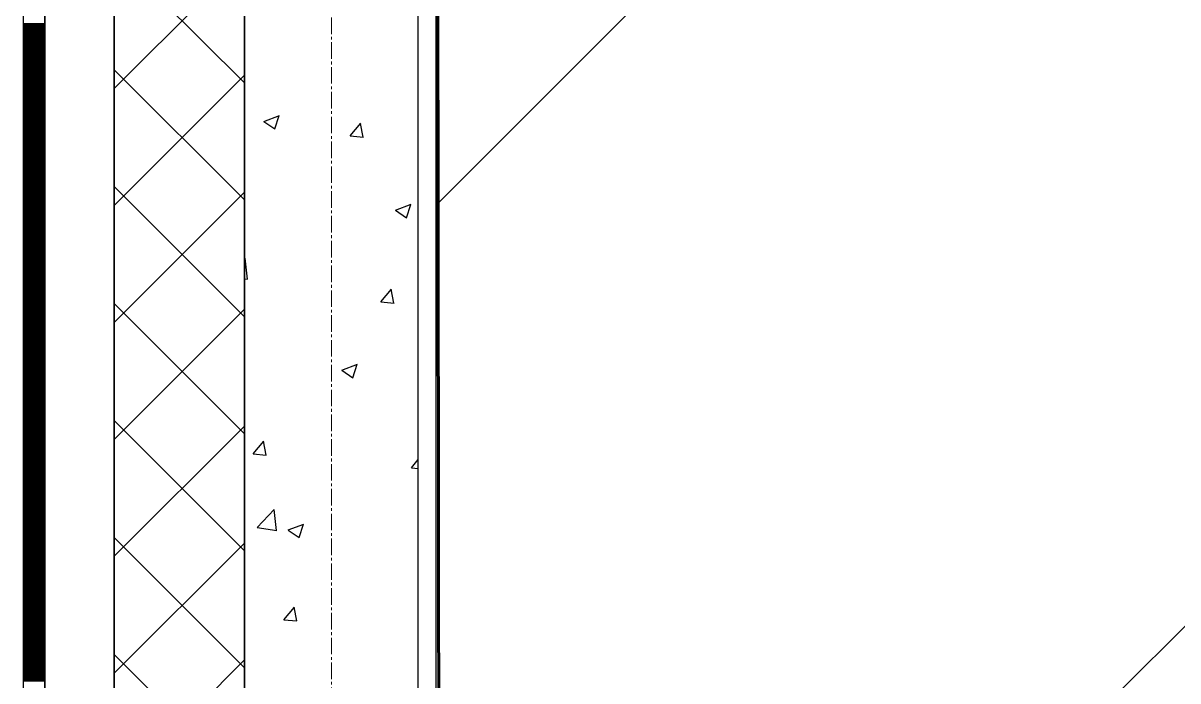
# Model space of a CAD drawing. Header units: millimetres. Extents: x 538266 to 1167394, y 114608 to 637157.
# Drawn here: x 1046079 to 1047408, y 534131 to 534889 of the extents above; entities that cross this region are included whole.
import ezdxf

# ---------------------------------------------------------------- set-up
doc = ezdxf.new("R2010")
doc.units = ezdxf.units.MM
doc.linetypes.add('CENTER2', pattern=[28.575, 19.05, -3.175, 3.175, -3.175])
doc.linetypes.add('DASHED', pattern=[19.05, 12.7, -6.35])
for name, color, linetype, lineweight in [('0) шт стен 3 эт', 150, 'Continuous', 60), ('АР_Стены ПЕНОблок', 52, 'Continuous', 20), ('АР_Тонкая', 254, 'Continuous', 5), ('АР_Утеплитель', 31, 'Continuous', 0), ('АР_Штриховка', 8, 'Continuous', 0)]:
    doc.layers.add(name, color=color, linetype=linetype, lineweight=lineweight)
doc.layers.add('АР_Делит', color=120, linetype='Continuous', lineweight=0, plot=False)
doc.layers.add('РД_Оси_100', color=7, linetype='Continuous', lineweight=0, true_color=0x525252)
doc.layers.add('ФВ-5', color=7, linetype='Continuous')

# ---------------------------------------------------------------- blocks, each defined once
blk = doc.blocks.new('СОШ_2200_АР_ОСИ_М100_28.05.24')
at = {"layer": 'АР_Делит', "color": 251, "linetype": 'DASHED', "true_color": 0x636466}
blk.add_lwpolyline([(114955, 135155), (114955, -355), (93595.036, -355), (93595.036, 13855), (94145, 13855), (94145, 68320), (66055, 68320), (66055, 13857.73), (83455, 13857.73), (83455, -355), (45245, -355), (45245, 13145), (44695, 13145), (44695, 26755), (45245, 26755), (45245, 68320), (20455, 68320), (20455, 26755), (27955, 26755), (27955, 13145), (-355, 13145), (-355, 100855)], dxfattribs=at)
at = {"layer": 'РД_Оси_100', "color": 251, "linetype": 'CENTER2', "true_color": 0x636466}
blk.add_line((0, -6155), (0, 139938.679), dxfattribs=at)
blk = doc.blocks.new('3_этаж1')
at = {"layer": 'АР_Стены ПЕНОблок', "color": 18, "linetype": 'Continuous', "lineweight": 25, "true_color": 0x000000}
for p, q in [((684283.6, 587568.7), (684283.6, 511368.7)), ((684483.6, 511368.7), (684483.6, 587568.7))]:
    blk.add_line(p, q, dxfattribs=at)
at = {"layer": 'АР_Тонкая', "color": 18, "linetype": 'Continuous', "lineweight": 25, "true_color": 0x000000}
for p, q in [((684028.6, 587568.7), (684028.6, 511368.7)), ((684053.6, 587568.7), (684053.6, 511368.7)), ((684053.6, 511368.7), (684053.6, 587568.7)), ((684133.6, 511368.7), (684133.6, 587568.7))]:
    blk.add_line(p, q, dxfattribs=at)
at = {"layer": 'АР_Утеплитель', "color": 18, "linetype": 'Continuous', "lineweight": 25, "true_color": 0x000000}
for p, q in [((684133.6, 587568.7), (684133.6, 511368.7)), ((684283.6, 511368.7), (684283.6, 587568.7))]:
    blk.add_line(p, q, dxfattribs=at)
at = {"layer": 'АР_Штриховка', "color": 18, "linetype": 'Continuous', "lineweight": 25, "true_color": 0x000000}
for p, q in [((684283.6, 534820), (684133.6, 534970)), ((684133.6, 534813.7), (684283.6, 534963.7)), ((684028.6, 534888.5), (684053.6, 534888.5)), ((684028.6, 534887.5), (684053.6, 534887.5)), ((684028.6, 534886.5), (684053.6, 534886.5)), ((684028.6, 534885.5), (684053.6, 534885.5)), ((684028.6, 534884.5), (684053.6, 534884.5)), ((684028.6, 534883.5), (684053.6, 534883.5)), ((684028.6, 534882.5), (684053.6, 534882.5)), ((684028.6, 534881.5), (684053.6, 534881.5)), ((684028.6, 534880.5), (684053.6, 534880.5)), ((684028.6, 534879.5), (684053.6, 534879.5)), ((684028.6, 534878.5), (684053.6, 534878.5)), ((684028.6, 534877.5), (684053.6, 534877.5)), ((684028.6, 534876.5), (684053.6, 534876.5)), ((684028.6, 534875.5), (684053.6, 534875.5)), ((684028.6, 534874.5), (684053.6, 534874.5)), ((684028.6, 534873.5), (684053.6, 534873.5)), ((684028.6, 534872.5), (684053.6, 534872.5)), ((684028.6, 534871.5), (684053.6, 534871.5)), ((684028.6, 534870.5), (684053.6, 534870.5)), ((684028.6, 534869.5), (684053.6, 534869.5)), ((684028.6, 534868.5), (684053.6, 534868.5)), ((684028.6, 534867.5), (684053.6, 534867.5)), ((684028.6, 534866.5), (684053.6, 534866.5)), ((684028.6, 534865.5), (684053.6, 534865.5)), ((684028.6, 534864.5), (684053.6, 534864.5)), ((684028.6, 534863.5), (684053.6, 534863.5)), ((684028.6, 534862.5), (684053.6, 534862.5)), ((684028.6, 534861.5), (684053.6, 534861.5)), ((684028.6, 534860.5), (684053.6, 534860.5)), ((684028.6, 534859.5), (684053.6, 534859.5)), ((684028.6, 534858.5), (684053.6, 534858.5)), ((684028.6, 534857.5), (684053.6, 534857.5)), ((684028.6, 534856.5), (684053.6, 534856.5)), ((684028.6, 534855.5), (684053.6, 534855.5)), ((684028.6, 534854.5), (684053.6, 534854.5)), ((684028.6, 534853.5), (684053.6, 534853.5)), ((684028.6, 534852.5), (684053.6, 534852.5)), ((684028.6, 534851.5), (684053.6, 534851.5)), ((684028.6, 534850.5), (684053.6, 534850.5)), ((684028.6, 534849.5), (684053.6, 534849.5)), ((684028.6, 534848.5), (684053.6, 534848.5)), ((684028.6, 534847.5), (684053.6, 534847.5)), ((684028.6, 534846.5), (684053.6, 534846.5)), ((684028.6, 534845.5), (684053.6, 534845.5)), ((684028.6, 534844.5), (684053.6, 534844.5)), ((684028.6, 534843.5), (684053.6, 534843.5)), ((684028.6, 534842.5), (684053.6, 534842.5)), ((684028.6, 534841.5), (684053.6, 534841.5)), ((684028.6, 534840.5), (684053.6, 534840.5)), ((684028.6, 534839.5), (684053.6, 534839.5)), ((684028.6, 534838.5), (684053.6, 534838.5)), ((684028.6, 534837.5), (684053.6, 534837.5)), ((684028.6, 534836.5), (684053.6, 534836.5)), ((684028.6, 534835.5), (684053.6, 534835.5)), ((684028.6, 534834.5), (684053.6, 534834.5)), ((684283.6, 534685.3), (684133.6, 534835.3)), ((684028.6, 534833.5), (684053.6, 534833.5)), ((684028.6, 534832.5), (684053.6, 534832.5)), ((684028.6, 534831.5), (684053.6, 534831.5)), ((684028.6, 534830.5), (684053.6, 534830.5)), ((684028.6, 534829.5), (684053.6, 534829.5)), ((684028.6, 534828.5), (684053.6, 534828.5)), ((684028.6, 534827.5), (684053.6, 534827.5)), ((684028.6, 534826.5), (684053.6, 534826.5)), ((684028.6, 534825.5), (684053.6, 534825.5)), ((684028.6, 534824.5), (684053.6, 534824.5)), ((684028.6, 534823.5), (684053.6, 534823.5)), ((684028.6, 534822.5), (684053.6, 534822.5)), ((684028.6, 534821.5), (684053.6, 534821.5)), ((684133.6, 534679), (684283.6, 534829)), ((684028.6, 534820.5), (684053.6, 534820.5)), ((684028.6, 534819.5), (684053.6, 534819.5)), ((684028.6, 534818.5), (684053.6, 534818.5)), ((684028.6, 534817.5), (684053.6, 534817.5)), ((684028.6, 534816.5), (684053.6, 534816.5)), ((684028.6, 534815.5), (684053.6, 534815.5)), ((684028.6, 534814.5), (684053.6, 534814.5)), ((684028.6, 534813.5), (684053.6, 534813.5)), ((684028.6, 534812.5), (684053.6, 534812.5)), ((684028.6, 534811.5), (684053.6, 534811.5)), ((684028.6, 534810.5), (684053.6, 534810.5)), ((684028.6, 534809.5), (684053.6, 534809.5)), ((684028.6, 534808.5), (684053.6, 534808.5)), ((684028.6, 534807.5), (684053.6, 534807.5)), ((684028.6, 534806.5), (684053.6, 534806.5)), ((684028.6, 534805.5), (684053.6, 534805.5)), ((684028.6, 534804.5), (684053.6, 534804.5)), ((684028.6, 534803.5), (684053.6, 534803.5)), ((684028.6, 534802.5), (684053.6, 534802.5)), ((684028.6, 534801.5), (684053.6, 534801.5)), ((684028.6, 534800.5), (684053.6, 534800.5)), ((684028.6, 534799.5), (684053.6, 534799.5)), ((684028.6, 534798.5), (684053.6, 534798.5)), ((684028.6, 534797.5), (684053.6, 534797.5)), ((684028.6, 534796.5), (684053.6, 534796.5)), ((684028.6, 534795.5), (684053.6, 534795.5)), ((684028.6, 534794.5), (684053.6, 534794.5)), ((684028.6, 534793.5), (684053.6, 534793.5)), ((684028.6, 534792.5), (684053.6, 534792.5)), ((684028.6, 534791.5), (684053.6, 534791.5)), ((684028.6, 534790.5), (684053.6, 534790.5)), ((684028.6, 534789.5), (684053.6, 534789.5)), ((684028.6, 534788.5), (684053.6, 534788.5)), ((684028.6, 534787.5), (684053.6, 534787.5)), ((684028.6, 534786.5), (684053.6, 534786.5)), ((684028.6, 534785.5), (684053.6, 534785.5)), ((684028.6, 534784.5), (684053.6, 534784.5)), ((684028.6, 534783.5), (684053.6, 534783.5)), ((684028.6, 534782.5), (684053.6, 534782.5)), ((684028.6, 534781.5), (684053.6, 534781.5)), ((684305.8, 534775.8), (684323.6, 534782.6)), ((684318.3, 534767.1), (684323.5, 534782.4)), ((684028.6, 534780.5), (684053.6, 534780.5)), ((684028.6, 534779.5), (684053.6, 534779.5)), ((684028.6, 534778.5), (684053.6, 534778.5)), ((684028.6, 534777.5), (684053.6, 534777.5)), ((684028.6, 534776.5), (684053.6, 534776.5)), ((684028.6, 534775.5), (684053.6, 534775.5)), ((684028.6, 534774.5), (684053.6, 534774.5)), ((684028.6, 534773.5), (684053.6, 534773.5)), ((684028.6, 534772.5), (684053.6, 534772.5)), ((684028.6, 534771.5), (684053.6, 534771.5)), ((684028.6, 534770.5), (684053.6, 534770.5)), ((684028.6, 534769.5), (684053.6, 534769.5)), ((684028.6, 534768.5), (684053.6, 534768.5)), ((684305.7, 534775.6), (684318.3, 534767.1)), ((684405.1, 534759), (684417.4, 534773.6)), ((684420.1, 534757.6), (684417.2, 534773.5)), ((684028.6, 534767.5), (684053.6, 534767.5)), ((684028.6, 534766.5), (684053.6, 534766.5)), ((684028.6, 534765.5), (684053.6, 534765.5)), ((684028.6, 534764.5), (684053.6, 534764.5)), ((684028.6, 534763.5), (684053.6, 534763.5)), ((684028.6, 534762.5), (684053.6, 534762.5)), ((684028.6, 534761.5), (684053.6, 534761.5)), ((684028.6, 534760.5), (684053.6, 534760.5)), ((684028.6, 534759.5), (684053.6, 534759.5)), ((684028.6, 534758.5), (684053.6, 534758.5)), ((684028.6, 534757.5), (684053.6, 534757.5)), ((684028.6, 534756.5), (684053.6, 534756.5)), ((684028.6, 534755.5), (684053.6, 534755.5)), ((684028.6, 534754.5), (684053.6, 534754.5)), ((684405.1, 534759), (684420.3, 534757.7)), ((684028.6, 534753.5), (684053.6, 534753.5)), ((684028.6, 534752.5), (684053.6, 534752.5)), ((684028.6, 534751.5), (684053.6, 534751.5)), ((684028.6, 534750.5), (684053.6, 534750.5)), ((684028.6, 534749.5), (684053.6, 534749.5)), ((684028.6, 534748.5), (684053.6, 534748.5)), ((684028.6, 534747.5), (684053.6, 534747.5)), ((684028.6, 534746.5), (684053.6, 534746.5)), ((684028.6, 534745.5), (684053.6, 534745.5)), ((684028.6, 534744.5), (684053.6, 534744.5)), ((684028.6, 534743.5), (684053.6, 534743.5)), ((684028.6, 534742.5), (684053.6, 534742.5)), ((684028.6, 534741.5), (684053.6, 534741.5)), ((684028.6, 534740.5), (684053.6, 534740.5)), ((684028.6, 534739.5), (684053.6, 534739.5)), ((684028.6, 534738.5), (684053.6, 534738.5)), ((684028.6, 534737.5), (684053.6, 534737.5)), ((684028.6, 534736.5), (684053.6, 534736.5)), ((684028.6, 534735.5), (684053.6, 534735.5)), ((684028.6, 534734.5), (684053.6, 534734.5)), ((684028.6, 534733.5), (684053.6, 534733.5)), ((684028.6, 534732.5), (684053.6, 534732.5)), ((684028.6, 534731.5), (684053.6, 534731.5)), ((684028.6, 534730.5), (684053.6, 534730.5)), ((684028.6, 534729.5), (684053.6, 534729.5)), ((684028.6, 534728.5), (684053.6, 534728.5)), ((684028.6, 534727.5), (684053.6, 534727.5)), ((684028.6, 534726.5), (684053.6, 534726.5)), ((684028.6, 534725.5), (684053.6, 534725.5)), ((684028.6, 534724.5), (684053.6, 534724.5)), ((684028.6, 534723.5), (684053.6, 534723.5)), ((684028.6, 534722.5), (684053.6, 534722.5)), ((684028.6, 534721.5), (684053.6, 534721.5)), ((684028.6, 534720.5), (684053.6, 534720.5)), ((684028.6, 534719.5), (684053.6, 534719.5)), ((684028.6, 534718.5), (684053.6, 534718.5)), ((684028.6, 534717.5), (684053.6, 534717.5)), ((684028.6, 534716.5), (684053.6, 534716.5)), ((684028.6, 534715.5), (684053.6, 534715.5)), ((684028.6, 534714.5), (684053.6, 534714.5)), ((684028.6, 534713.5), (684053.6, 534713.5)), ((684028.6, 534712.5), (684053.6, 534712.5)), ((684028.6, 534711.5), (684053.6, 534711.5)), ((684028.6, 534710.5), (684053.6, 534710.5)), ((684028.6, 534709.5), (684053.6, 534709.5)), ((684028.6, 534708.5), (684053.6, 534708.5)), ((684028.6, 534707.5), (684053.6, 534707.5)), ((684028.6, 534706.5), (684053.6, 534706.5)), ((684028.6, 534705.5), (684053.6, 534705.5)), ((684028.6, 534704.5), (684053.6, 534704.5)), ((684028.6, 534703.5), (684053.6, 534703.5)), ((684028.6, 534702.5), (684053.6, 534702.5)), ((684028.6, 534701.5), (684053.6, 534701.5)), ((684028.6, 534700.5), (684053.6, 534700.5)), ((684028.6, 534699.5), (684053.6, 534699.5)), ((684028.6, 534698.5), (684053.6, 534698.5)), ((684028.6, 534697.5), (684053.6, 534697.5)), ((684028.6, 534696.5), (684053.6, 534696.5)), ((684028.6, 534695.5), (684053.6, 534695.5)), ((684028.6, 534694.5), (684053.6, 534694.5)), ((684028.6, 534693.5), (684053.6, 534693.5)), ((684028.6, 534692.5), (684053.6, 534692.5)), ((684028.6, 534691.5), (684053.6, 534691.5)), ((684028.6, 534690.5), (684053.6, 534690.5)), ((684028.6, 534689.5), (684053.6, 534689.5)), ((684028.6, 534688.5), (684053.6, 534688.5)), ((684283.6, 534550.6), (684133.6, 534700.6)), ((684133.6, 534544.3), (684283.6, 534694.3)), ((684028.6, 534687.5), (684053.6, 534687.5)), ((684028.6, 534686.5), (684053.6, 534686.5)), ((684028.6, 534685.5), (684053.6, 534685.5)), ((684028.6, 534684.5), (684053.6, 534684.5)), ((684028.6, 534683.5), (684053.6, 534683.5)), ((684028.6, 534682.5), (684053.6, 534682.5)), ((684028.6, 534681.5), (684053.6, 534681.5)), ((684028.6, 534680.5), (684053.6, 534680.5)), ((684028.6, 534679.5), (684053.6, 534679.5)), ((684028.6, 534678.5), (684053.6, 534678.5)), ((684028.6, 534677.5), (684053.6, 534677.5)), ((684028.6, 534676.5), (684053.6, 534676.5)), ((684028.6, 534675.5), (684053.6, 534675.5)), ((684457.4, 534673.5), (684475.2, 534680.4)), ((684470, 534664.8), (684475.1, 534680.2)), ((684028.6, 534674.5), (684053.6, 534674.5)), ((684028.6, 534673.5), (684053.6, 534673.5)), ((684028.6, 534672.5), (684053.6, 534672.5)), ((684028.6, 534671.5), (684053.6, 534671.5)), ((684028.6, 534670.5), (684053.6, 534670.5)), ((684028.6, 534669.5), (684053.6, 534669.5)), ((684028.6, 534668.5), (684053.6, 534668.5)), ((684028.6, 534667.5), (684053.6, 534667.5)), ((684028.6, 534666.5), (684053.6, 534666.5)), ((684028.6, 534665.5), (684053.6, 534665.5)), ((684028.6, 534664.5), (684053.6, 534664.5)), ((684028.6, 534663.5), (684053.6, 534663.5)), ((684028.6, 534662.5), (684053.6, 534662.5)), ((684028.6, 534661.5), (684053.6, 534661.5)), ((684457.3, 534673.4), (684470, 534664.8)), ((684028.6, 534660.5), (684053.6, 534660.5)), ((684028.6, 534659.5), (684053.6, 534659.5)), ((684028.6, 534658.5), (684053.6, 534658.5)), ((684028.6, 534657.5), (684053.6, 534657.5)), ((684028.6, 534656.5), (684053.6, 534656.5)), ((684028.6, 534655.5), (684053.6, 534655.5)), ((684028.6, 534654.5), (684053.6, 534654.5)), ((684028.6, 534653.5), (684053.6, 534653.5)), ((684028.6, 534652.5), (684053.6, 534652.5)), ((684028.6, 534651.5), (684053.6, 534651.5)), ((684028.6, 534650.5), (684053.6, 534650.5)), ((684028.6, 534649.5), (684053.6, 534649.5)), ((684028.6, 534648.5), (684053.6, 534648.5)), ((684028.6, 534647.5), (684053.6, 534647.5)), ((684028.6, 534646.5), (684053.6, 534646.5)), ((684028.6, 534645.5), (684053.6, 534645.5)), ((684028.6, 534644.5), (684053.6, 534644.5)), ((684028.6, 534643.5), (684053.6, 534643.5)), ((684028.6, 534642.5), (684053.6, 534642.5)), ((684028.6, 534641.5), (684053.6, 534641.5)), ((684028.6, 534640.5), (684053.6, 534640.5)), ((684028.6, 534639.5), (684053.6, 534639.5)), ((684028.6, 534638.5), (684053.6, 534638.5)), ((684028.6, 534637.5), (684053.6, 534637.5)), ((684028.6, 534636.5), (684053.6, 534636.5)), ((684028.6, 534635.5), (684053.6, 534635.5)), ((684028.6, 534634.5), (684053.6, 534634.5)), ((684028.6, 534633.5), (684053.6, 534633.5)), ((684028.6, 534632.5), (684053.6, 534632.5)), ((684028.6, 534631.5), (684053.6, 534631.5)), ((684028.6, 534630.5), (684053.6, 534630.5)), ((684028.6, 534629.5), (684053.6, 534629.5)), ((684028.6, 534628.5), (684053.6, 534628.5)), ((684028.6, 534627.5), (684053.6, 534627.5)), ((684028.6, 534626.5), (684053.6, 534626.5)), ((684028.6, 534625.5), (684053.6, 534625.5)), ((684028.6, 534624.5), (684053.6, 534624.5)), ((684028.6, 534623.5), (684053.6, 534623.5)), ((684028.6, 534622.5), (684053.6, 534622.5)), ((684028.6, 534621.5), (684053.6, 534621.5)), ((684028.6, 534620.5), (684053.6, 534620.5)), ((684028.6, 534619.5), (684053.6, 534619.5)), ((684028.6, 534618.5), (684053.6, 534618.5)), ((684028.6, 534617.5), (684053.6, 534617.5)), ((684028.6, 534616.5), (684053.6, 534616.5)), ((684028.6, 534615.5), (684053.6, 534615.5)), ((684028.6, 534614.5), (684053.6, 534614.5)), ((684028.6, 534613.5), (684053.6, 534613.5)), ((684028.6, 534612.5), (684053.6, 534612.5)), ((684028.6, 534611.5), (684053.6, 534611.5)), ((684028.6, 534610.5), (684053.6, 534610.5)), ((684028.6, 534609.5), (684053.6, 534609.5)), ((684028.6, 534608.5), (684053.6, 534608.5)), ((684283.6, 534617.6), (684284.1, 534618.2)), ((684286.9, 534594), (684284.1, 534618.2)), ((684028.6, 534607.5), (684053.6, 534607.5)), ((684028.6, 534606.5), (684053.6, 534606.5)), ((684028.6, 534605.5), (684053.6, 534605.5)), ((684028.6, 534604.5), (684053.6, 534604.5)), ((684028.6, 534603.5), (684053.6, 534603.5)), ((684028.6, 534602.5), (684053.6, 534602.5)), ((684028.6, 534601.5), (684053.6, 534601.5)), ((684028.6, 534600.5), (684053.6, 534600.5)), ((684028.6, 534599.5), (684053.6, 534599.5)), ((684028.6, 534598.5), (684053.6, 534598.5)), ((684028.6, 534597.5), (684053.6, 534597.5)), ((684028.6, 534596.5), (684053.6, 534596.5)), ((684028.6, 534595.5), (684053.6, 534595.5)), ((684028.6, 534594.5), (684053.6, 534594.5)), ((684028.6, 534593.5), (684053.6, 534593.5)), ((684028.6, 534592.5), (684053.6, 534592.5)), ((684028.6, 534591.5), (684053.6, 534591.5)), ((684028.6, 534590.5), (684053.6, 534590.5)), ((684028.6, 534589.5), (684053.6, 534589.5)), ((684028.6, 534588.5), (684053.6, 534588.5)), ((684028.6, 534587.5), (684053.6, 534587.5)), ((684028.6, 534586.5), (684053.6, 534586.5)), ((684028.6, 534585.5), (684053.6, 534585.5)), ((684028.6, 534584.5), (684053.6, 534584.5)), ((684028.6, 534583.5), (684053.6, 534583.5)), ((684028.6, 534582.5), (684053.6, 534582.5)), ((684028.6, 534581.5), (684053.6, 534581.5)), ((684283.6, 534594.6), (684286.9, 534594.1)), ((684440.4, 534567.9), (684452.6, 534582.5)), ((684455.4, 534566.6), (684452.4, 534582.5)), ((684028.6, 534580.5), (684053.6, 534580.5)), ((684028.6, 534579.5), (684053.6, 534579.5)), ((684028.6, 534578.5), (684053.6, 534578.5)), ((684028.6, 534577.5), (684053.6, 534577.5)), ((684028.6, 534576.5), (684053.6, 534576.5)), ((684028.6, 534575.5), (684053.6, 534575.5)), ((684028.6, 534574.5), (684053.6, 534574.5)), ((684028.6, 534573.5), (684053.6, 534573.5)), ((684028.6, 534572.5), (684053.6, 534572.5)), ((684028.6, 534571.5), (684053.6, 534571.5)), ((684028.6, 534570.5), (684053.6, 534570.5)), ((684028.6, 534569.5), (684053.6, 534569.5)), ((684028.6, 534568.5), (684053.6, 534568.5)), ((684028.6, 534567.5), (684053.6, 534567.5)), ((684028.6, 534566.5), (684053.6, 534566.5)), ((684028.6, 534565.5), (684053.6, 534565.5)), ((684028.6, 534564.5), (684053.6, 534564.5)), ((684028.6, 534563.5), (684053.6, 534563.5)), ((684028.6, 534562.5), (684053.6, 534562.5)), ((684028.6, 534561.5), (684053.6, 534561.5)), ((684028.6, 534560.5), (684053.6, 534560.5)), ((684028.6, 534559.5), (684053.6, 534559.5)), ((684028.6, 534558.5), (684053.6, 534558.5)), ((684028.6, 534557.5), (684053.6, 534557.5)), ((684028.6, 534556.5), (684053.6, 534556.5)), ((684028.6, 534555.5), (684053.6, 534555.5)), ((684283.6, 534415.9), (684133.6, 534565.9)), ((684133.6, 534409.6), (684283.6, 534559.6)), ((684440.4, 534567.9), (684455.6, 534566.6)), ((684028.6, 534554.5), (684053.6, 534554.5)), ((684028.6, 534553.5), (684053.6, 534553.5)), ((684028.6, 534552.5), (684053.6, 534552.5)), ((684028.6, 534551.5), (684053.6, 534551.5)), ((684028.6, 534550.5), (684053.6, 534550.5)), ((684028.6, 534549.5), (684053.6, 534549.5)), ((684028.6, 534548.5), (684053.6, 534548.5)), ((684028.6, 534547.5), (684053.6, 534547.5)), ((684028.6, 534546.5), (684053.6, 534546.5)), ((684028.6, 534545.5), (684053.6, 534545.5)), ((684028.6, 534544.5), (684053.6, 534544.5)), ((684028.6, 534543.5), (684053.6, 534543.5)), ((684028.6, 534542.5), (684053.6, 534542.5)), ((684028.6, 534541.5), (684053.6, 534541.5)), ((684028.6, 534540.5), (684053.6, 534540.5)), ((684028.6, 534539.5), (684053.6, 534539.5)), ((684028.6, 534538.5), (684053.6, 534538.5)), ((684028.6, 534537.5), (684053.6, 534537.5)), ((684028.6, 534536.5), (684053.6, 534536.5)), ((684028.6, 534535.5), (684053.6, 534535.5)), ((684028.6, 534534.5), (684053.6, 534534.5)), ((684028.6, 534533.5), (684053.6, 534533.5)), ((684028.6, 534532.5), (684053.6, 534532.5)), ((684028.6, 534531.5), (684053.6, 534531.5)), ((684028.6, 534530.5), (684053.6, 534530.5)), ((684028.6, 534529.5), (684053.6, 534529.5)), ((684028.6, 534528.5), (684053.6, 534528.5)), ((684028.6, 534527.5), (684053.6, 534527.5)), ((684028.6, 534526.5), (684053.6, 534526.5)), ((684028.6, 534525.5), (684053.6, 534525.5)), ((684028.6, 534524.5), (684053.6, 534524.5)), ((684028.6, 534523.5), (684053.6, 534523.5)), ((684028.6, 534522.5), (684053.6, 534522.5)), ((684028.6, 534521.5), (684053.6, 534521.5)), ((684028.6, 534520.5), (684053.6, 534520.5)), ((684028.6, 534519.5), (684053.6, 534519.5)), ((684028.6, 534518.5), (684053.6, 534518.5)), ((684028.6, 534517.5), (684053.6, 534517.5)), ((684028.6, 534516.5), (684053.6, 534516.5)), ((684028.6, 534515.5), (684053.6, 534515.5)), ((684028.6, 534514.5), (684053.6, 534514.5)), ((684028.6, 534513.5), (684053.6, 534513.5)), ((684028.6, 534512.5), (684053.6, 534512.5)), ((684028.6, 534511.5), (684053.6, 534511.5)), ((684028.6, 534510.5), (684053.6, 534510.5)), ((684028.6, 534509.5), (684053.6, 534509.5)), ((684028.6, 534508.5), (684053.6, 534508.5)), ((684028.6, 534507.5), (684053.6, 534507.5)), ((684028.6, 534506.5), (684053.6, 534506.5)), ((684028.6, 534505.5), (684053.6, 534505.5)), ((684028.6, 534504.5), (684053.6, 534504.5)), ((684028.6, 534503.5), (684053.6, 534503.5)), ((684028.6, 534502.5), (684053.6, 534502.5)), ((684028.6, 534501.5), (684053.6, 534501.5)), ((684028.6, 534500.5), (684053.6, 534500.5)), ((684028.6, 534499.5), (684053.6, 534499.5)), ((684028.6, 534498.5), (684053.6, 534498.5)), ((684028.6, 534497.5), (684053.6, 534497.5)), ((684028.6, 534496.5), (684053.6, 534496.5)), ((684028.6, 534495.5), (684053.6, 534495.5)), ((684028.6, 534494.5), (684053.6, 534494.5)), ((684028.6, 534493.5), (684053.6, 534493.5)), ((684028.6, 534492.5), (684053.6, 534492.5)), ((684028.6, 534491.5), (684053.6, 534491.5)), ((684028.6, 534490.5), (684053.6, 534490.5)), ((684028.6, 534489.5), (684053.6, 534489.5)), ((684028.6, 534488.5), (684053.6, 534488.5)), ((684395.5, 534489.2), (684408.2, 534480.6)), ((684395.6, 534489.4), (684413.4, 534496.2)), ((684408.2, 534480.6), (684413.3, 534496)), ((684028.6, 534487.5), (684053.6, 534487.5)), ((684028.6, 534486.5), (684053.6, 534486.5)), ((684028.6, 534485.5), (684053.6, 534485.5)), ((684028.6, 534484.5), (684053.6, 534484.5)), ((684028.6, 534483.5), (684053.6, 534483.5)), ((684028.6, 534482.5), (684053.6, 534482.5)), ((684028.6, 534481.5), (684053.6, 534481.5)), ((684028.6, 534480.5), (684053.6, 534480.5)), ((684028.6, 534479.5), (684053.6, 534479.5)), ((684028.6, 534478.5), (684053.6, 534478.5)), ((684028.6, 534477.5), (684053.6, 534477.5)), ((684028.6, 534476.5), (684053.6, 534476.5)), ((684028.6, 534475.5), (684053.6, 534475.5)), ((684028.6, 534474.5), (684053.6, 534474.5)), ((684028.6, 534473.5), (684053.6, 534473.5)), ((684028.6, 534472.5), (684053.6, 534472.5)), ((684028.6, 534471.5), (684053.6, 534471.5)), ((684028.6, 534470.5), (684053.6, 534470.5)), ((684028.6, 534469.5), (684053.6, 534469.5)), ((684028.6, 534468.5), (684053.6, 534468.5)), ((684028.6, 534467.5), (684053.6, 534467.5)), ((684028.6, 534466.5), (684053.6, 534466.5)), ((684028.6, 534465.5), (684053.6, 534465.5)), ((684028.6, 534464.5), (684053.6, 534464.5)), ((684028.6, 534463.5), (684053.6, 534463.5)), ((684028.6, 534462.5), (684053.6, 534462.5)), ((684028.6, 534461.5), (684053.6, 534461.5)), ((684028.6, 534460.5), (684053.6, 534460.5)), ((684028.6, 534459.5), (684053.6, 534459.5)), ((684028.6, 534458.5), (684053.6, 534458.5)), ((684028.6, 534457.5), (684053.6, 534457.5)), ((684028.6, 534456.5), (684053.6, 534456.5)), ((684028.6, 534455.5), (684053.6, 534455.5)), ((684028.6, 534454.5), (684053.6, 534454.5)), ((684028.6, 534453.5), (684053.6, 534453.5)), ((684028.6, 534452.5), (684053.6, 534452.5)), ((684028.6, 534451.5), (684053.6, 534451.5)), ((684028.6, 534450.5), (684053.6, 534450.5)), ((684028.6, 534449.5), (684053.6, 534449.5)), ((684028.6, 534448.5), (684053.6, 534448.5)), ((684028.6, 534447.5), (684053.6, 534447.5)), ((684028.6, 534446.5), (684053.6, 534446.5)), ((684028.6, 534445.5), (684053.6, 534445.5)), ((684028.6, 534444.5), (684053.6, 534444.5)), ((684028.6, 534443.5), (684053.6, 534443.5)), ((684028.6, 534442.5), (684053.6, 534442.5)), ((684028.6, 534441.5), (684053.6, 534441.5)), ((684028.6, 534440.5), (684053.6, 534440.5)), ((684028.6, 534439.5), (684053.6, 534439.5)), ((684028.6, 534438.5), (684053.6, 534438.5)), ((684028.6, 534437.5), (684053.6, 534437.5)), ((684028.6, 534436.5), (684053.6, 534436.5)), ((684028.6, 534435.5), (684053.6, 534435.5)), ((684028.6, 534434.5), (684053.6, 534434.5)), ((684028.6, 534433.5), (684053.6, 534433.5)), ((684028.6, 534432.5), (684053.6, 534432.5)), ((684028.6, 534431.5), (684053.6, 534431.5)), ((684028.6, 534430.5), (684053.6, 534430.5)), ((684028.6, 534429.5), (684053.6, 534429.5)), ((684028.6, 534428.5), (684053.6, 534428.5)), ((684028.6, 534427.5), (684053.6, 534427.5)), ((684028.6, 534426.5), (684053.6, 534426.5)), ((684028.6, 534425.5), (684053.6, 534425.5)), ((684028.6, 534424.5), (684053.6, 534424.5)), ((684028.6, 534423.5), (684053.6, 534423.5)), ((684028.6, 534422.5), (684053.6, 534422.5)), ((684283.6, 534281.2), (684133.6, 534431.2)), ((684133.6, 534274.9), (684283.6, 534424.9)), ((684028.6, 534421.5), (684053.6, 534421.5)), ((684028.6, 534420.5), (684053.6, 534420.5)), ((684028.6, 534419.5), (684053.6, 534419.5)), ((684028.6, 534418.5), (684053.6, 534418.5)), ((684028.6, 534417.5), (684053.6, 534417.5)), ((684028.6, 534416.5), (684053.6, 534416.5)), ((684028.6, 534415.5), (684053.6, 534415.5)), ((684028.6, 534414.5), (684053.6, 534414.5)), ((684028.6, 534413.5), (684053.6, 534413.5)), ((684028.6, 534412.5), (684053.6, 534412.5)), ((684028.6, 534411.5), (684053.6, 534411.5)), ((684028.6, 534410.5), (684053.6, 534410.5)), ((684028.6, 534409.5), (684053.6, 534409.5)), ((684028.6, 534408.5), (684053.6, 534408.5)), ((684028.6, 534407.5), (684053.6, 534407.5)), ((684028.6, 534406.5), (684053.6, 534406.5)), ((684028.6, 534405.5), (684053.6, 534405.5)), ((684028.6, 534404.5), (684053.6, 534404.5)), ((684028.6, 534403.5), (684053.6, 534403.5)), ((684028.6, 534402.5), (684053.6, 534402.5)), ((684028.6, 534401.5), (684053.6, 534401.5)), ((684028.6, 534400.5), (684053.6, 534400.5)), ((684028.6, 534399.5), (684053.6, 534399.5)), ((684028.6, 534398.5), (684053.6, 534398.5)), ((684028.6, 534397.5), (684053.6, 534397.5)), ((684028.6, 534396.5), (684053.6, 534396.5)), ((684028.6, 534395.5), (684053.6, 534395.5)), ((684293.4, 534392.8), (684305.7, 534407.4)), ((684308.4, 534391.4), (684305.5, 534407.4)), ((684028.6, 534394.5), (684053.6, 534394.5)), ((684028.6, 534393.5), (684053.6, 534393.5)), ((684028.6, 534392.5), (684053.6, 534392.5)), ((684028.6, 534391.5), (684053.6, 534391.5)), ((684028.6, 534390.5), (684053.6, 534390.5)), ((684028.6, 534389.5), (684053.6, 534389.5)), ((684028.6, 534388.5), (684053.6, 534388.5)), ((684028.6, 534387.5), (684053.6, 534387.5)), ((684028.6, 534386.5), (684053.6, 534386.5)), ((684028.6, 534385.5), (684053.6, 534385.5)), ((684028.6, 534384.5), (684053.6, 534384.5)), ((684028.6, 534383.5), (684053.6, 534383.5)), ((684028.6, 534382.5), (684053.6, 534382.5)), ((684293.4, 534392.8), (684308.6, 534391.5)), ((684475.6, 534376.9), (684483.6, 534386.3)), ((684028.6, 534381.5), (684053.6, 534381.5)), ((684028.6, 534380.5), (684053.6, 534380.5)), ((684028.6, 534379.5), (684053.6, 534379.5)), ((684028.6, 534378.5), (684053.6, 534378.5)), ((684028.6, 534377.5), (684053.6, 534377.5)), ((684028.6, 534376.5), (684053.6, 534376.5)), ((684028.6, 534375.5), (684053.6, 534375.5)), ((684028.6, 534374.5), (684053.6, 534374.5)), ((684028.6, 534373.5), (684053.6, 534373.5)), ((684028.6, 534372.5), (684053.6, 534372.5)), ((684028.6, 534371.5), (684053.6, 534371.5)), ((684028.6, 534370.5), (684053.6, 534370.5)), ((684028.6, 534369.5), (684053.6, 534369.5)), ((684475.6, 534376.9), (684483.6, 534376.2)), ((684028.6, 534368.5), (684053.6, 534368.5)), ((684028.6, 534367.5), (684053.6, 534367.5)), ((684028.6, 534366.5), (684053.6, 534366.5)), ((684028.6, 534365.5), (684053.6, 534365.5)), ((684028.6, 534364.5), (684053.6, 534364.5)), ((684028.6, 534363.5), (684053.6, 534363.5)), ((684028.6, 534362.5), (684053.6, 534362.5)), ((684028.6, 534361.5), (684053.6, 534361.5)), ((684028.6, 534360.5), (684053.6, 534360.5)), ((684028.6, 534359.5), (684053.6, 534359.5)), ((684028.6, 534358.5), (684053.6, 534358.5)), ((684028.6, 534357.5), (684053.6, 534357.5)), ((684028.6, 534356.5), (684053.6, 534356.5)), ((684028.6, 534355.5), (684053.6, 534355.5)), ((684028.6, 534354.5), (684053.6, 534354.5)), ((684028.6, 534353.5), (684053.6, 534353.5)), ((684028.6, 534352.5), (684053.6, 534352.5)), ((684028.6, 534351.5), (684053.6, 534351.5)), ((684028.6, 534350.5), (684053.6, 534350.5)), ((684028.6, 534349.5), (684053.6, 534349.5)), ((684028.6, 534348.5), (684053.6, 534348.5)), ((684028.6, 534347.5), (684053.6, 534347.5)), ((684028.6, 534346.5), (684053.6, 534346.5)), ((684028.6, 534345.5), (684053.6, 534345.5)), ((684028.6, 534344.5), (684053.6, 534344.5)), ((684028.6, 534343.5), (684053.6, 534343.5)), ((684028.6, 534342.5), (684053.6, 534342.5)), ((684028.6, 534341.5), (684053.6, 534341.5)), ((684028.6, 534340.5), (684053.6, 534340.5)), ((684028.6, 534339.5), (684053.6, 534339.5)), ((684028.6, 534338.5), (684053.6, 534338.5)), ((684028.6, 534337.5), (684053.6, 534337.5)), ((684028.6, 534336.5), (684053.6, 534336.5)), ((684028.6, 534335.5), (684053.6, 534335.5)), ((684028.6, 534334.5), (684053.6, 534334.5)), ((684028.6, 534333.5), (684053.6, 534333.5)), ((684028.6, 534332.5), (684053.6, 534332.5)), ((684028.6, 534331.5), (684053.6, 534331.5)), ((684028.6, 534330.5), (684053.6, 534330.5)), ((684028.6, 534329.5), (684053.6, 534329.5)), ((684028.6, 534328.5), (684053.6, 534328.5)), ((684028.6, 534327.5), (684053.6, 534327.5)), ((684028.6, 534326.5), (684053.6, 534326.5)), ((684028.6, 534325.5), (684053.6, 534325.5)), ((684028.6, 534324.5), (684053.6, 534324.5)), ((684028.6, 534323.5), (684053.6, 534323.5)), ((684028.6, 534322.5), (684053.6, 534322.5)), ((684028.6, 534321.5), (684053.6, 534321.5)), ((684028.6, 534320.5), (684053.6, 534320.5)), ((684028.6, 534319.5), (684053.6, 534319.5)), ((684028.6, 534318.5), (684053.6, 534318.5)), ((684028.6, 534317.5), (684053.6, 534317.5)), ((684028.6, 534316.5), (684053.6, 534316.5)), ((684298, 534308.1), (684317.8, 534328.7)), ((684320.5, 534304.6), (684317.7, 534328.7)), ((684028.6, 534315.5), (684053.6, 534315.5)), ((684028.6, 534314.5), (684053.6, 534314.5)), ((684028.6, 534313.5), (684053.6, 534313.5)), ((684028.6, 534312.5), (684053.6, 534312.5)), ((684028.6, 534311.5), (684053.6, 534311.5)), ((684028.6, 534310.5), (684053.6, 534310.5)), ((684028.6, 534309.5), (684053.6, 534309.5)), ((684028.6, 534308.5), (684053.6, 534308.5)), ((684028.6, 534307.5), (684053.6, 534307.5)), ((684028.6, 534306.5), (684053.6, 534306.5)), ((684028.6, 534305.5), (684053.6, 534305.5)), ((684028.6, 534304.5), (684053.6, 534304.5)), ((684028.6, 534303.5), (684053.6, 534303.5)), ((684028.6, 534302.5), (684053.6, 534302.5)), ((684298, 534308.1), (684320.6, 534304.6)), ((684333.7, 534305), (684346.3, 534296.5)), ((684333.8, 534305.2), (684351.6, 534312)), ((684346.4, 534296.5), (684351.5, 534311.8)), ((684028.6, 534301.5), (684053.6, 534301.5)), ((684028.6, 534300.5), (684053.6, 534300.5)), ((684028.6, 534299.5), (684053.6, 534299.5)), ((684028.6, 534298.5), (684053.6, 534298.5)), ((684028.6, 534297.5), (684053.6, 534297.5)), ((684028.6, 534296.5), (684053.6, 534296.5)), ((684028.6, 534295.5), (684053.6, 534295.5)), ((684028.6, 534294.5), (684053.6, 534294.5)), ((684028.6, 534293.5), (684053.6, 534293.5)), ((684028.6, 534292.5), (684053.6, 534292.5)), ((684028.6, 534291.5), (684053.6, 534291.5)), ((684028.6, 534290.5), (684053.6, 534290.5)), ((684028.6, 534289.5), (684053.6, 534289.5)), ((684283.6, 534146.5), (684133.6, 534296.5)), ((684133.6, 534140.2), (684283.6, 534290.2)), ((684028.6, 534288.5), (684053.6, 534288.5)), ((684028.6, 534287.5), (684053.6, 534287.5)), ((684028.6, 534286.5), (684053.6, 534286.5)), ((684028.6, 534285.5), (684053.6, 534285.5)), ((684028.6, 534284.5), (684053.6, 534284.5)), ((684028.6, 534283.5), (684053.6, 534283.5)), ((684028.6, 534282.5), (684053.6, 534282.5)), ((684028.6, 534281.5), (684053.6, 534281.5)), ((684028.6, 534280.5), (684053.6, 534280.5)), ((684028.6, 534279.5), (684053.6, 534279.5)), ((684028.6, 534278.5), (684053.6, 534278.5)), ((684028.6, 534277.5), (684053.6, 534277.5)), ((684028.6, 534276.5), (684053.6, 534276.5)), ((684028.6, 534275.5), (684053.6, 534275.5)), ((684028.6, 534274.5), (684053.6, 534274.5)), ((684028.6, 534273.5), (684053.6, 534273.5)), ((684028.6, 534272.5), (684053.6, 534272.5)), ((684028.6, 534271.5), (684053.6, 534271.5)), ((684028.6, 534270.5), (684053.6, 534270.5)), ((684028.6, 534269.5), (684053.6, 534269.5)), ((684028.6, 534268.5), (684053.6, 534268.5)), ((684028.6, 534267.5), (684053.6, 534267.5)), ((684028.6, 534266.5), (684053.6, 534266.5)), ((684028.6, 534265.5), (684053.6, 534265.5)), ((684028.6, 534264.5), (684053.6, 534264.5)), ((684028.6, 534263.5), (684053.6, 534263.5)), ((684028.6, 534262.5), (684053.6, 534262.5)), ((684028.6, 534261.5), (684053.6, 534261.5)), ((684028.6, 534260.5), (684053.6, 534260.5)), ((684028.6, 534259.5), (684053.6, 534259.5)), ((684028.6, 534258.5), (684053.6, 534258.5)), ((684028.6, 534257.5), (684053.6, 534257.5)), ((684028.6, 534256.5), (684053.6, 534256.5)), ((684028.6, 534255.5), (684053.6, 534255.5)), ((684028.6, 534254.5), (684053.6, 534254.5)), ((684028.6, 534253.5), (684053.6, 534253.5)), ((684028.6, 534252.5), (684053.6, 534252.5)), ((684028.6, 534251.5), (684053.6, 534251.5)), ((684028.6, 534250.5), (684053.6, 534250.5)), ((684028.6, 534249.5), (684053.6, 534249.5)), ((684028.6, 534248.5), (684053.6, 534248.5)), ((684028.6, 534247.5), (684053.6, 534247.5)), ((684028.6, 534246.5), (684053.6, 534246.5)), ((684028.6, 534245.5), (684053.6, 534245.5)), ((684028.6, 534244.5), (684053.6, 534244.5)), ((684028.6, 534243.5), (684053.6, 534243.5)), ((684028.6, 534242.5), (684053.6, 534242.5)), ((684028.6, 534241.5), (684053.6, 534241.5)), ((684028.6, 534240.5), (684053.6, 534240.5)), ((684028.6, 534239.5), (684053.6, 534239.5)), ((684028.6, 534238.5), (684053.6, 534238.5)), ((684028.6, 534237.5), (684053.6, 534237.5)), ((684028.6, 534236.5), (684053.6, 534236.5)), ((684028.6, 534235.5), (684053.6, 534235.5)), ((684028.6, 534234.5), (684053.6, 534234.5)), ((684028.6, 534233.5), (684053.6, 534233.5)), ((684028.6, 534232.5), (684053.6, 534232.5)), ((684028.6, 534231.5), (684053.6, 534231.5)), ((684028.6, 534230.5), (684053.6, 534230.5)), ((684028.6, 534229.5), (684053.6, 534229.5)), ((684028.6, 534228.5), (684053.6, 534228.5)), ((684028.6, 534227.5), (684053.6, 534227.5)), ((684028.6, 534226.5), (684053.6, 534226.5)), ((684028.6, 534225.5), (684053.6, 534225.5)), ((684028.6, 534224.5), (684053.6, 534224.5)), ((684028.6, 534223.5), (684053.6, 534223.5)), ((684028.6, 534222.5), (684053.6, 534222.5)), ((684028.6, 534221.5), (684053.6, 534221.5)), ((684028.6, 534220.5), (684053.6, 534220.5)), ((684028.6, 534219.5), (684053.6, 534219.5)), ((684028.6, 534218.5), (684053.6, 534218.5)), ((684028.6, 534217.5), (684053.6, 534217.5)), ((684028.6, 534216.5), (684053.6, 534216.5)), ((684028.6, 534215.5), (684053.6, 534215.5)), ((684028.6, 534214.5), (684053.6, 534214.5)), ((684028.6, 534213.5), (684053.6, 534213.5)), ((684028.6, 534212.5), (684053.6, 534212.5)), ((684028.6, 534211.5), (684053.6, 534211.5)), ((684028.6, 534210.5), (684053.6, 534210.5)), ((684028.6, 534209.5), (684053.6, 534209.5)), ((684328.7, 534201.8), (684340.9, 534216.4)), ((684343.7, 534200.4), (684340.7, 534216.3)), ((684028.6, 534208.5), (684053.6, 534208.5)), ((684028.6, 534207.5), (684053.6, 534207.5)), ((684028.6, 534206.5), (684053.6, 534206.5)), ((684028.6, 534205.5), (684053.6, 534205.5)), ((684028.6, 534204.5), (684053.6, 534204.5)), ((684028.6, 534203.5), (684053.6, 534203.5)), ((684028.6, 534202.5), (684053.6, 534202.5)), ((684028.6, 534201.5), (684053.6, 534201.5)), ((684028.6, 534200.5), (684053.6, 534200.5)), ((684028.6, 534199.5), (684053.6, 534199.5)), ((684028.6, 534198.5), (684053.6, 534198.5)), ((684028.6, 534197.5), (684053.6, 534197.5)), ((684028.6, 534196.5), (684053.6, 534196.5)), ((684328.7, 534201.7), (684343.9, 534200.4)), ((684028.6, 534195.5), (684053.6, 534195.5)), ((684028.6, 534194.5), (684053.6, 534194.5)), ((684028.6, 534193.5), (684053.6, 534193.5)), ((684028.6, 534192.5), (684053.6, 534192.5)), ((684028.6, 534191.5), (684053.6, 534191.5)), ((684028.6, 534190.5), (684053.6, 534190.5)), ((684028.6, 534189.5), (684053.6, 534189.5)), ((684028.6, 534188.5), (684053.6, 534188.5)), ((684028.6, 534187.5), (684053.6, 534187.5)), ((684028.6, 534186.5), (684053.6, 534186.5)), ((684028.6, 534185.5), (684053.6, 534185.5)), ((684028.6, 534184.5), (684053.6, 534184.5)), ((684028.6, 534183.5), (684053.6, 534183.5)), ((684028.6, 534182.5), (684053.6, 534182.5)), ((684028.6, 534181.5), (684053.6, 534181.5)), ((684028.6, 534180.5), (684053.6, 534180.5)), ((684028.6, 534179.5), (684053.6, 534179.5)), ((684028.6, 534178.5), (684053.6, 534178.5)), ((684028.6, 534177.5), (684053.6, 534177.5)), ((684028.6, 534176.5), (684053.6, 534176.5)), ((684028.6, 534175.5), (684053.6, 534175.5)), ((684028.6, 534174.5), (684053.6, 534174.5)), ((684028.6, 534173.5), (684053.6, 534173.5)), ((684028.6, 534172.5), (684053.6, 534172.5)), ((684028.6, 534171.5), (684053.6, 534171.5)), ((684028.6, 534170.5), (684053.6, 534170.5)), ((684028.6, 534169.5), (684053.6, 534169.5)), ((684028.6, 534168.5), (684053.6, 534168.5)), ((684028.6, 534167.5), (684053.6, 534167.5)), ((684028.6, 534166.5), (684053.6, 534166.5)), ((684028.6, 534165.5), (684053.6, 534165.5)), ((684028.6, 534164.5), (684053.6, 534164.5)), ((684028.6, 534163.5), (684053.6, 534163.5)), ((684028.6, 534162.5), (684053.6, 534162.5)), ((684028.6, 534161.5), (684053.6, 534161.5)), ((684028.6, 534160.5), (684053.6, 534160.5)), ((684028.6, 534159.5), (684053.6, 534159.5)), ((684028.6, 534158.5), (684053.6, 534158.5)), ((684028.6, 534157.5), (684053.6, 534157.5)), ((684028.6, 534156.5), (684053.6, 534156.5)), ((684283.6, 534011.8), (684133.6, 534161.8)), ((684028.6, 534155.5), (684053.6, 534155.5)), ((684028.6, 534154.5), (684053.6, 534154.5)), ((684028.6, 534153.5), (684053.6, 534153.5)), ((684028.6, 534152.5), (684053.6, 534152.5)), ((684028.6, 534151.5), (684053.6, 534151.5)), ((684028.6, 534150.5), (684053.6, 534150.5)), ((684028.6, 534149.5), (684053.6, 534149.5)), ((684028.6, 534148.5), (684053.6, 534148.5)), ((684028.6, 534147.5), (684053.6, 534147.5)), ((684028.6, 534146.5), (684053.6, 534146.5)), ((684028.6, 534145.5), (684053.6, 534145.5)), ((684028.6, 534144.5), (684053.6, 534144.5)), ((684028.6, 534143.5), (684053.6, 534143.5)), ((684133.6, 534005.5), (684283.6, 534155.5)), ((684028.6, 534142.5), (684053.6, 534142.5)), ((684028.6, 534141.5), (684053.6, 534141.5)), ((684028.6, 534140.5), (684053.6, 534140.5)), ((684028.6, 534139.5), (684053.6, 534139.5)), ((684028.6, 534138.5), (684053.6, 534138.5)), ((684028.6, 534137.5), (684053.6, 534137.5)), ((684028.6, 534136.5), (684053.6, 534136.5)), ((684028.6, 534135.5), (684053.6, 534135.5)), ((684028.6, 534134.5), (684053.6, 534134.5)), ((684028.6, 534133.5), (684053.6, 534133.5)), ((684028.6, 534132.5), (684053.6, 534132.5)), ((684028.6, 534131.5), (684053.6, 534131.5))]:
    blk.add_line(p, q, dxfattribs=at)

msp = doc.modelspace()

# ---------------------------------------------------------------- hatches: boundary and pattern name
at = {"layer": 'ФВ-5'}
h = msp.add_hatch(dxfattribs=at)
h.set_pattern_fill('ANSI31', color=3, scale=300, style=0)
h.paths.add_polyline_path([(1054123.6, 541968.7), (1046553.6, 541968.7), (1046553.6, 510388.7), (1054123.6, 510388.7)])

# ---------------------------------------------------------------- linework, layer by layer
msp.add_lwpolyline([(1054123.6, 541968.7), (1046553.6, 541968.7), (1046553.6, 510388.7), (1054123.6, 510388.7)], close=True)
at = {"layer": '0) шт стен 3 эт', "color": 2}
msp.add_lwpolyline([(1046557.8, 533368.7), (1046553.6, 536868.7)], dxfattribs=at)

# ---------------------------------------------------------------- block references
at = {"layer": '0) шт стен 3 эт', "color": 5, "lineweight": 25}
msp.add_blockref('3_этаж1', (362050, 0), dxfattribs=at)
at = {"layer": 'РД_Оси_100', "lineweight": 25}
msp.add_blockref('СОШ_2200_АР_ОСИ_М100_28.05.24', (1046433.6, 496768.7), dxfattribs=at)

doc.saveas('drawing.dxf')
